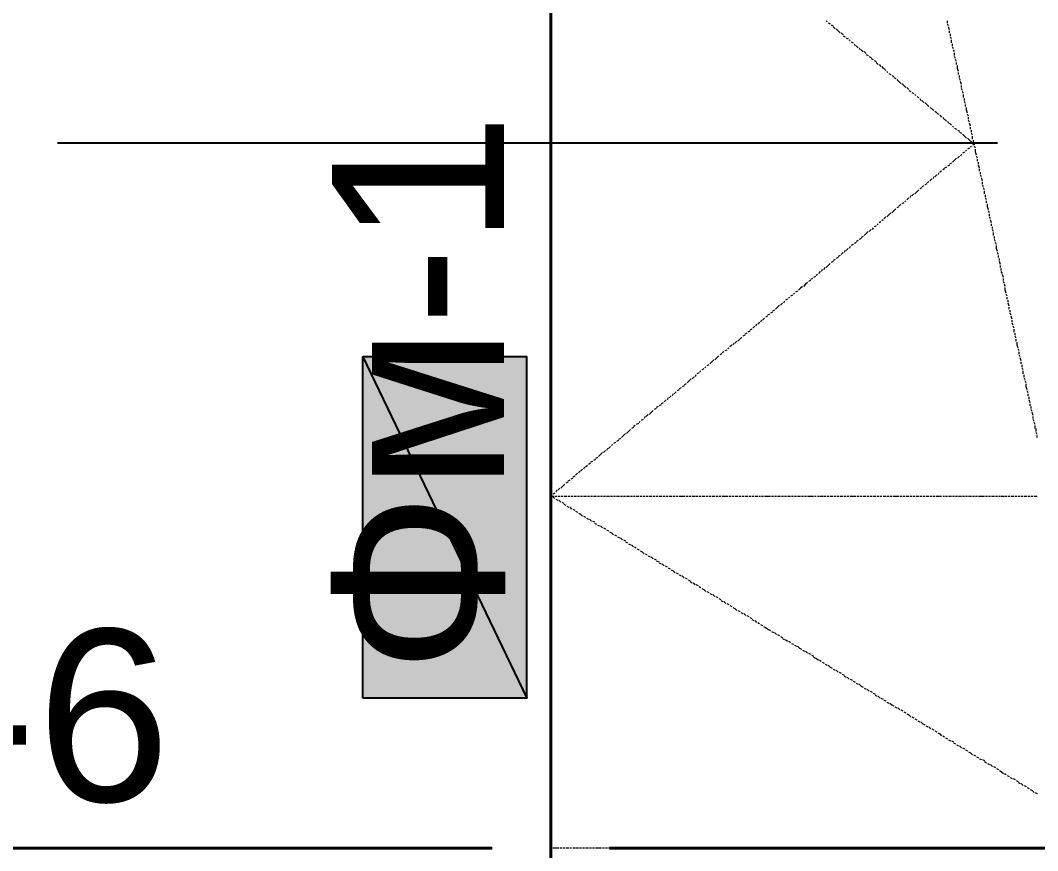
# Model space of a CAD drawing. Extents: x 8 to 21351, y 0 to 420.
# Drawn here: x 15680.71 to 15702.36, y 218.26 to 235.93 of the extents above; entities that cross this region are included whole.
import ezdxf

# ---------------------------------------------------------------- set-up
doc = ezdxf.new("R2010")
doc.units = 0
doc.styles.add('TEYPDFCAD_TEXT', font='arial.ttf')

msp = doc.modelspace()

# ---------------------------------------------------------------- hatches: boundary and pattern name
at = {"true_color": 0xffffff}
h = msp.add_hatch(color=0, dxfattribs=at)
h.paths.add_polyline_path([(15688, 221.509), (15688, 228.769), (15691.493, 221.509)])
h.paths.add_polyline_path([(15688, 228.769), (15691.493, 221.509), (15691.493, 228.769)])

# ---------------------------------------------------------------- linework, layer by layer
at = {"color": 7, "lineweight": 40}
for p, q in [((15692.001, 262.065), (15692.001, 174.561)), ((15690.752, 218.313), (15663.257, 218.313)), ((15720.745, 218.313), (15693.25, 218.313))]:
    msp.add_line(p, q, dxfattribs=at)
at = {"lineweight": 25}
for p, q in [((15692.001, 245.914), (15692.001, 225.912)), ((15701.505, 233.32), (15681.502, 233.32)), ((15692.001, 224.409), (15692.001, 223.414)), ((15692.001, 221.911), (15692.001, 201.909))]:
    msp.add_line(p, q, dxfattribs=at)
at = {"color": 7, "lineweight": 5}
for p, q in [((15692.001, 235.86), (15692.001, 235.924)), ((15692.001, 235.797), (15692.001, 235.839)), ((15692.001, 235.733), (15692.001, 235.775)), ((15697.864, 235.924), (15697.885, 235.902)), ((15697.906, 235.881), (15697.949, 235.86)), ((15697.97, 235.839), (15698.012, 235.818)), ((15698.012, 235.797), (15698.055, 235.754)), ((15700.446, 235.881), (15700.446, 235.924)), ((15700.468, 235.818), (15700.446, 235.86)), ((15700.489, 235.733), (15700.468, 235.797)), ((15692.001, 235.649), (15692.001, 235.712)), ((15692.001, 235.585), (15692.001, 235.627)), ((15692.001, 235.522), (15692.001, 235.564)), ((15698.076, 235.754), (15698.118, 235.712)), ((15698.118, 235.712), (15698.16, 235.67)), ((15698.182, 235.67), (15698.224, 235.627)), ((15698.224, 235.606), (15698.266, 235.585)), ((15698.287, 235.564), (15698.33, 235.543)), ((15700.489, 235.67), (15700.489, 235.712)), ((15700.51, 235.606), (15700.51, 235.649)), ((15700.531, 235.543), (15700.51, 235.585)), ((15692.001, 235.437), (15692.001, 235.5)), ((15692.001, 235.373), (15692.001, 235.437)), ((15692.001, 235.31), (15692.001, 235.352)), ((15698.351, 235.522), (15698.372, 235.5)), ((15698.393, 235.479), (15698.436, 235.458)), ((15698.457, 235.437), (15698.478, 235.394)), ((15698.499, 235.394), (15698.541, 235.352)), ((15698.563, 235.352), (15698.584, 235.31)), ((15700.531, 235.458), (15700.531, 235.522)), ((15700.552, 235.394), (15700.552, 235.437)), ((15700.573, 235.331), (15700.552, 235.373)), ((15692.001, 235.246), (15692.001, 235.289)), ((15692.001, 235.162), (15692.001, 235.225)), ((15692.001, 235.098), (15692.001, 235.141)), ((15698.605, 235.31), (15698.647, 235.268)), ((15698.668, 235.268), (15698.711, 235.225)), ((15698.711, 235.204), (15698.753, 235.183)), ((15698.774, 235.162), (15698.817, 235.141)), ((15698.817, 235.119), (15698.859, 235.098)), ((15700.595, 235.268), (15700.573, 235.31)), ((15700.595, 235.183), (15700.595, 235.246)), ((15700.616, 235.119), (15700.595, 235.162)), ((15692.001, 235.035), (15692.001, 235.077)), ((15692.001, 234.95), (15692.001, 235.013)), ((15692.001, 234.887), (15692.001, 234.929)), ((15698.88, 235.077), (15698.922, 235.056)), ((15698.922, 235.035), (15698.965, 234.992)), ((15698.986, 234.992), (15699.028, 234.95)), ((15699.049, 234.95), (15699.071, 234.908)), ((15699.092, 234.908), (15699.134, 234.865)), ((15700.637, 235.056), (15700.616, 235.098)), ((15700.637, 234.992), (15700.637, 235.035)), ((15700.658, 234.908), (15700.658, 234.971)), ((15700.679, 234.844), (15700.658, 234.908)), ((15692.001, 234.823), (15692.001, 234.865)), ((15692.001, 234.738), (15692.001, 234.802)), ((15692.001, 234.675), (15692.001, 234.717)), ((15699.155, 234.844), (15699.176, 234.823)), ((15699.198, 234.802), (15699.24, 234.781)), ((15699.261, 234.759), (15699.303, 234.738)), ((15699.303, 234.717), (15699.346, 234.696)), ((15700.679, 234.781), (15700.679, 234.823)), ((15700.7, 234.717), (15700.7, 234.759)), ((15700.722, 234.654), (15700.7, 234.696)), ((15692.001, 234.611), (15692.001, 234.654)), ((15692.001, 234.527), (15692.001, 234.59)), ((15692.001, 234.463), (15692.001, 234.527)), ((15699.367, 234.675), (15699.409, 234.632)), ((15699.409, 234.632), (15699.452, 234.59)), ((15699.473, 234.59), (15699.515, 234.548)), ((15699.515, 234.548), (15699.557, 234.506)), ((15699.579, 234.506), (15699.621, 234.463)), ((15700.743, 234.569), (15700.722, 234.632)), ((15700.743, 234.506), (15700.743, 234.548)), ((15700.764, 234.442), (15700.743, 234.484)), ((15692.001, 234.4), (15692.001, 234.442)), ((15692.001, 234.336), (15692.001, 234.379)), ((15692.001, 234.251), (15692.001, 234.315)), ((15699.621, 234.442), (15699.663, 234.421)), ((15699.684, 234.4), (15699.727, 234.379)), ((15699.748, 234.357), (15699.769, 234.336)), ((15699.79, 234.315), (15699.833, 234.294)), ((15699.854, 234.273), (15699.875, 234.23)), ((15700.785, 234.379), (15700.764, 234.421)), ((15700.785, 234.294), (15700.785, 234.357)), ((15700.806, 234.23), (15700.806, 234.273)), ((15692.001, 234.188), (15692.001, 234.23)), ((15692.001, 234.125), (15692.001, 234.167)), ((15692.001, 234.04), (15692.001, 234.103)), ((15699.896, 234.23), (15699.938, 234.188)), ((15699.96, 234.188), (15700.002, 234.146)), ((15700.002, 234.146), (15700.044, 234.103)), ((15700.065, 234.082), (15700.108, 234.061)), ((15700.108, 234.04), (15700.15, 234.019)), ((15700.827, 234.167), (15700.806, 234.209)), ((15700.827, 234.103), (15700.827, 234.146)), ((15700.849, 234.019), (15700.849, 234.082)), ((15692.001, 233.976), (15692.001, 234.019)), ((15692.001, 233.913), (15692.001, 233.955)), ((15692.001, 233.828), (15692.001, 233.892)), ((15700.171, 233.998), (15700.214, 233.976)), ((15700.214, 233.955), (15700.256, 233.934)), ((15700.277, 233.913), (15700.319, 233.87)), ((15700.341, 233.87), (15700.362, 233.828)), ((15700.383, 233.828), (15700.425, 233.786)), ((15700.87, 233.955), (15700.849, 234.019)), ((15700.891, 233.892), (15700.87, 233.934)), ((15700.891, 233.828), (15700.891, 233.87)), ((15692.001, 233.765), (15692.001, 233.807)), ((15692.001, 233.701), (15692.001, 233.744)), ((15692.001, 233.617), (15692.001, 233.68)), ((15692.001, 233.553), (15692.001, 233.617)), ((15700.446, 233.786), (15700.468, 233.744)), ((15700.489, 233.744), (15700.531, 233.701)), ((15700.552, 233.68), (15700.573, 233.659)), ((15700.595, 233.638), (15700.637, 233.617)), ((15700.912, 233.765), (15700.891, 233.807)), ((15700.933, 233.68), (15700.912, 233.744)), ((15700.933, 233.617), (15700.933, 233.659)), ((15692.001, 233.489), (15692.001, 233.532)), ((15692.001, 233.426), (15692.001, 233.468)), ((15692.001, 233.341), (15692.001, 233.405)), ((15700.658, 233.595), (15700.7, 233.574)), ((15700.7, 233.553), (15700.743, 233.532)), ((15700.764, 233.511), (15700.806, 233.468)), ((15700.806, 233.468), (15700.849, 233.426)), ((15700.87, 233.426), (15700.912, 233.384)), ((15700.954, 233.553), (15700.954, 233.595)), ((15700.976, 233.489), (15700.954, 233.532)), ((15700.976, 233.405), (15700.976, 233.468)), ((15692.001, 233.278), (15692.001, 233.32)), ((15692.001, 233.214), (15692.001, 233.257)), ((15692.001, 233.13), (15692.001, 233.193)), ((15700.849, 233.172), (15700.827, 233.151)), ((15700.912, 233.214), (15700.87, 233.193)), ((15700.912, 233.384), (15700.954, 233.341)), ((15700.954, 233.257), (15700.933, 233.236)), ((15700.976, 233.32), (15701.018, 233.299)), ((15701.018, 233.299), (15700.976, 233.278)), ((15700.997, 233.341), (15700.997, 233.384)), ((15701.018, 233.278), (15700.997, 233.32)), ((15701.039, 233.214), (15701.018, 233.257)), ((15701.039, 233.13), (15701.039, 233.193)), ((15692.001, 233.066), (15692.001, 233.108)), ((15692.001, 233.003), (15692.001, 233.045)), ((15692.001, 232.918), (15692.001, 232.982)), ((15700.595, 232.96), (15700.552, 232.918)), ((15700.637, 233.003), (15700.595, 232.96)), ((15700.7, 233.045), (15700.658, 233.003)), ((15700.743, 233.087), (15700.722, 233.045)), ((15700.806, 233.13), (15700.764, 233.108)), ((15701.06, 233.066), (15701.039, 233.13)), ((15701.081, 233.003), (15701.06, 233.045)), ((15701.081, 232.939), (15701.081, 232.982)), ((15692.001, 232.855), (15692.001, 232.897)), ((15692.001, 232.791), (15692.001, 232.833)), ((15692.001, 232.727), (15692.001, 232.77)), ((15700.383, 232.77), (15700.341, 232.749)), ((15700.425, 232.812), (15700.383, 232.791)), ((15700.489, 232.855), (15700.446, 232.833)), ((15700.531, 232.897), (15700.489, 232.876)), ((15701.103, 232.876), (15701.103, 232.918)), ((15701.124, 232.791), (15701.103, 232.855)), ((15701.124, 232.727), (15701.124, 232.77)), ((15692.001, 232.643), (15692.001, 232.706)), ((15692.001, 232.579), (15692.001, 232.622)), ((15692.001, 232.516), (15692.001, 232.558)), ((15700.108, 232.558), (15700.065, 232.516)), ((15700.15, 232.601), (15700.129, 232.558)), ((15700.214, 232.643), (15700.171, 232.601)), ((15700.256, 232.685), (15700.235, 232.643)), ((15700.319, 232.727), (15700.277, 232.706)), ((15701.145, 232.664), (15701.145, 232.706)), ((15701.166, 232.601), (15701.145, 232.643)), ((15701.187, 232.516), (15701.166, 232.579)), ((15692.001, 232.431), (15692.001, 232.495)), ((15692.001, 232.368), (15692.001, 232.41)), ((15692.001, 232.304), (15692.001, 232.346)), ((15699.833, 232.325), (15699.79, 232.283)), ((15699.896, 232.368), (15699.854, 232.346)), ((15699.938, 232.41), (15699.896, 232.389)), ((15700.002, 232.452), (15699.96, 232.431)), ((15700.044, 232.495), (15700.002, 232.474)), ((15701.187, 232.452), (15701.187, 232.495)), ((15701.208, 232.389), (15701.187, 232.431)), ((15701.23, 232.325), (15701.208, 232.368)), ((15692.001, 232.22), (15692.001, 232.283)), ((15692.001, 232.156), (15692.001, 232.198)), ((15692.001, 232.093), (15692.001, 232.135)), ((15699.557, 232.093), (15699.536, 232.071)), ((15699.621, 232.156), (15699.579, 232.114)), ((15699.663, 232.198), (15699.642, 232.156)), ((15699.727, 232.241), (15699.684, 232.198)), ((15699.79, 232.283), (15699.748, 232.241)), ((15701.23, 232.241), (15701.23, 232.304)), ((15701.251, 232.177), (15701.251, 232.22)), ((15701.272, 232.114), (15701.251, 232.156)), ((15701.272, 232.05), (15701.272, 232.093)), ((15692.001, 232.008), (15692.001, 232.071)), ((15692.001, 231.944), (15692.001, 231.987)), ((15692.001, 231.881), (15692.001, 231.923)), ((15699.303, 231.881), (15699.261, 231.839)), ((15699.346, 231.923), (15699.303, 231.881)), ((15699.409, 231.965), (15699.367, 231.944)), ((15699.452, 232.008), (15699.409, 231.987)), ((15699.515, 232.05), (15699.473, 232.029)), ((15701.293, 231.965), (15701.293, 232.029)), ((15701.314, 231.902), (15701.293, 231.965)), ((15701.335, 231.839), (15701.314, 231.881)), ((15692.001, 231.817), (15692.001, 231.86)), ((15692.001, 231.733), (15692.001, 231.796)), ((15692.001, 231.669), (15692.001, 231.711)), ((15699.071, 231.69), (15699.049, 231.669)), ((15699.134, 231.754), (15699.092, 231.711)), ((15699.198, 231.796), (15699.155, 231.754)), ((15699.24, 231.839), (15699.198, 231.796)), ((15701.335, 231.775), (15701.335, 231.817)), ((15701.357, 231.711), (15701.335, 231.754)), ((15701.378, 231.627), (15701.357, 231.69)), ((15692.001, 231.606), (15692.001, 231.648)), ((15692.001, 231.521), (15692.001, 231.584)), ((15692.001, 231.458), (15692.001, 231.5)), ((15698.817, 231.479), (15698.774, 231.436)), ((15698.859, 231.521), (15698.838, 231.479)), ((15698.922, 231.563), (15698.88, 231.542)), ((15698.965, 231.606), (15698.944, 231.584)), ((15699.028, 231.648), (15698.986, 231.627)), ((15701.378, 231.563), (15701.378, 231.606)), ((15701.399, 231.5), (15701.399, 231.542)), ((15701.42, 231.436), (15701.399, 231.479)), ((15692.001, 231.394), (15692.001, 231.436)), ((15692.001, 231.309), (15692.001, 231.373)), ((15692.001, 231.246), (15692.001, 231.288)), ((15692.001, 231.182), (15692.001, 231.225)), ((15698.541, 231.246), (15698.499, 231.225)), ((15698.605, 231.288), (15698.563, 231.267)), ((15698.647, 231.331), (15698.605, 231.309)), ((15698.711, 231.394), (15698.668, 231.352)), ((15698.753, 231.436), (15698.711, 231.394)), ((15701.42, 231.352), (15701.42, 231.415)), ((15701.441, 231.288), (15701.441, 231.331)), ((15701.462, 231.225), (15701.441, 231.267)), ((15692.001, 231.098), (15692.001, 231.161)), ((15692.001, 231.034), (15692.001, 231.077)), ((15692.001, 230.971), (15692.001, 231.013)), ((15698.266, 231.034), (15698.245, 230.992)), ((15698.33, 231.077), (15698.287, 231.034)), ((15698.372, 231.119), (15698.351, 231.077)), ((15698.436, 231.161), (15698.393, 231.14)), ((15698.499, 231.203), (15698.457, 231.182)), ((15701.484, 231.161), (15701.462, 231.203)), ((15701.484, 231.077), (15701.484, 231.14)), ((15701.505, 231.013), (15701.484, 231.077)), ((15692.001, 230.907), (15692.001, 230.95)), ((15692.001, 230.822), (15692.001, 230.886)), ((15692.001, 230.759), (15692.001, 230.801)), ((15698.012, 230.801), (15697.97, 230.78)), ((15698.055, 230.844), (15698.012, 230.822)), ((15698.118, 230.886), (15698.076, 230.865)), ((15698.16, 230.928), (15698.118, 230.907)), ((15698.224, 230.992), (15698.182, 230.95)), ((15701.526, 230.95), (15701.505, 230.992)), ((15701.526, 230.886), (15701.526, 230.928)), ((15701.547, 230.822), (15701.547, 230.865)), ((15701.568, 230.738), (15701.547, 230.801)), ((15692.001, 230.696), (15692.001, 230.738)), ((15692.001, 230.611), (15692.001, 230.674)), ((15692.001, 230.547), (15692.001, 230.59)), ((15697.737, 230.59), (15697.695, 230.547)), ((15697.779, 230.632), (15697.758, 230.59)), ((15697.843, 230.674), (15697.801, 230.632)), ((15697.906, 230.717), (15697.864, 230.674)), ((15697.949, 230.759), (15697.906, 230.717)), ((15701.568, 230.674), (15701.568, 230.717)), ((15701.589, 230.611), (15701.589, 230.653)), ((15701.611, 230.547), (15701.589, 230.59)), ((15692.001, 230.484), (15692.001, 230.526)), ((15692.001, 230.399), (15692.001, 230.463)), ((15692.001, 230.336), (15692.001, 230.378)), ((15697.462, 230.357), (15697.42, 230.315)), ((15697.525, 230.399), (15697.483, 230.378)), ((15697.568, 230.441), (15697.525, 230.42)), ((15697.631, 230.484), (15697.589, 230.463)), ((15697.674, 230.526), (15697.652, 230.505)), ((15701.632, 230.463), (15701.611, 230.526)), ((15701.632, 230.399), (15701.632, 230.441)), ((15701.653, 230.336), (15701.632, 230.378)), ((15692.001, 230.272), (15692.001, 230.315)), ((15692.001, 230.188), (15692.001, 230.251)), ((15692.001, 230.124), (15692.001, 230.166)), ((15697.25, 230.166), (15697.208, 230.145)), ((15697.314, 230.23), (15697.271, 230.188)), ((15697.356, 230.272), (15697.314, 230.23)), ((15697.42, 230.315), (15697.377, 230.272)), ((15701.674, 230.272), (15701.653, 230.315)), ((15701.674, 230.188), (15701.674, 230.251)), ((15701.695, 230.124), (15701.674, 230.188)), ((15692.001, 230.06), (15692.001, 230.103)), ((15692.001, 229.997), (15692.001, 230.039)), ((15692.001, 229.912), (15692.001, 229.976)), ((15696.975, 229.955), (15696.954, 229.912)), ((15697.039, 229.997), (15696.996, 229.976)), ((15697.081, 230.039), (15697.06, 230.018)), ((15697.144, 230.082), (15697.102, 230.06)), ((15697.187, 230.124), (15697.166, 230.103)), ((15701.716, 230.06), (15701.695, 230.103)), ((15701.716, 229.997), (15701.716, 230.039)), ((15701.738, 229.934), (15701.738, 229.976)), ((15692.001, 229.849), (15692.001, 229.891)), ((15692.001, 229.785), (15692.001, 229.828)), ((15692.001, 229.701), (15692.001, 229.764)), ((15696.721, 229.722), (15696.679, 229.701)), ((15696.763, 229.764), (15696.721, 229.743)), ((15696.827, 229.828), (15696.785, 229.785)), ((15696.869, 229.87), (15696.827, 229.828)), ((15696.933, 229.912), (15696.89, 229.87)), ((15701.759, 229.849), (15701.738, 229.912)), ((15701.759, 229.785), (15701.759, 229.828)), ((15701.78, 229.722), (15701.78, 229.764)), ((15692.001, 229.637), (15692.001, 229.679)), ((15692.001, 229.574), (15692.001, 229.616)), ((15692.001, 229.489), (15692.001, 229.553)), ((15696.446, 229.51), (15696.404, 229.468)), ((15696.488, 229.553), (15696.467, 229.51)), ((15696.552, 229.595), (15696.509, 229.553)), ((15696.615, 229.637), (15696.573, 229.616)), ((15696.658, 229.679), (15696.615, 229.658)), ((15701.801, 229.658), (15701.78, 229.701)), ((15701.822, 229.574), (15701.801, 229.637)), ((15701.822, 229.51), (15701.822, 229.553)), ((15692.001, 229.425), (15692.001, 229.468)), ((15692.001, 229.362), (15692.001, 229.404)), ((15692.001, 229.277), (15692.001, 229.341)), ((15696.171, 229.277), (15696.128, 229.256)), ((15696.234, 229.32), (15696.192, 229.298)), ((15696.277, 229.362), (15696.234, 229.341)), ((15696.34, 229.425), (15696.298, 229.383)), ((15696.382, 229.468), (15696.361, 229.425)), ((15701.843, 229.447), (15701.822, 229.489)), ((15701.865, 229.383), (15701.843, 229.425)), ((15701.865, 229.298), (15701.865, 229.362)), ((15701.886, 229.235), (15701.886, 229.277)), ((15692.001, 229.214), (15692.001, 229.256)), ((15692.001, 229.15), (15692.001, 229.193)), ((15692.001, 229.087), (15692.001, 229.129)), ((15692.001, 229.002), (15692.001, 229.066)), ((15695.896, 229.066), (15695.874, 229.023)), ((15695.959, 229.108), (15695.917, 229.066)), ((15696.023, 229.15), (15695.98, 229.108)), ((15696.065, 229.193), (15696.023, 229.15)), ((15696.128, 229.235), (15696.086, 229.214)), ((15701.907, 229.172), (15701.886, 229.214)), ((15701.907, 229.108), (15701.907, 229.15)), ((15701.928, 229.023), (15701.928, 229.087)), ((15692.001, 228.939), (15692.001, 228.981)), ((15692.001, 228.875), (15692.001, 228.917)), ((15692.001, 228.791), (15692.001, 228.854)), ((15695.684, 228.875), (15695.642, 228.854)), ((15695.747, 228.917), (15695.705, 228.896)), ((15695.79, 228.96), (15695.769, 228.939)), ((15695.853, 229.023), (15695.811, 228.981)), ((15701.949, 228.96), (15701.928, 229.023)), ((15701.97, 228.896), (15701.949, 228.939)), ((15701.97, 228.833), (15701.97, 228.875)), ((15692.001, 228.727), (15692.001, 228.769)), ((15692.001, 228.663), (15692.001, 228.706)), ((15692.001, 228.579), (15692.001, 228.642)), ((15695.43, 228.663), (15695.388, 228.621)), ((15695.472, 228.706), (15695.43, 228.663)), ((15695.536, 228.748), (15695.493, 228.706)), ((15695.578, 228.791), (15695.536, 228.748)), ((15695.642, 228.833), (15695.599, 228.812)), ((15701.992, 228.769), (15701.97, 228.812)), ((15702.013, 228.685), (15701.992, 228.748)), ((15702.013, 228.621), (15702.013, 228.663)), ((15692.001, 228.515), (15692.001, 228.558)), ((15692.001, 228.452), (15692.001, 228.494)), ((15692.001, 228.367), (15692.001, 228.431)), ((15695.155, 228.431), (15695.112, 228.41)), ((15695.197, 228.473), (15695.176, 228.452)), ((15695.261, 228.515), (15695.218, 228.494)), ((15695.303, 228.558), (15695.282, 228.536)), ((15695.366, 228.6), (15695.324, 228.579)), ((15702.034, 228.558), (15702.034, 228.6)), ((15702.055, 228.494), (15702.034, 228.536)), ((15702.055, 228.41), (15702.055, 228.473)), ((15692.001, 228.304), (15692.001, 228.346)), ((15692.001, 228.24), (15692.001, 228.282)), ((15692.001, 228.177), (15692.001, 228.219)), ((15694.88, 228.198), (15694.837, 228.177)), ((15694.943, 228.261), (15694.901, 228.219)), ((15694.985, 228.304), (15694.943, 228.261)), ((15695.049, 228.346), (15695.007, 228.304)), ((15695.091, 228.388), (15695.07, 228.346)), ((15702.076, 228.346), (15702.076, 228.388)), ((15702.097, 228.282), (15702.076, 228.325)), ((15702.119, 228.219), (15702.097, 228.261)), ((15702.119, 228.134), (15702.119, 228.198)), ((15692.001, 228.092), (15692.001, 228.155)), ((15692.001, 228.029), (15692.001, 228.071)), ((15692.001, 227.965), (15692.001, 228.007)), ((15694.604, 227.986), (15694.583, 227.944)), ((15694.668, 228.029), (15694.626, 227.986)), ((15694.731, 228.071), (15694.689, 228.05)), ((15694.774, 228.113), (15694.731, 228.092)), ((15694.837, 228.155), (15694.795, 228.134)), ((15702.14, 228.071), (15702.119, 228.134)), ((15702.161, 228.007), (15702.14, 228.05)), ((15702.161, 227.944), (15702.161, 227.986)), ((15692.001, 227.88), (15692.001, 227.944)), ((15692.001, 227.817), (15692.001, 227.859)), ((15692.001, 227.753), (15692.001, 227.796)), ((15694.393, 227.796), (15694.35, 227.774)), ((15694.456, 227.859), (15694.414, 227.817)), ((15694.499, 227.901), (15694.477, 227.859)), ((15694.562, 227.944), (15694.52, 227.901)), ((15702.182, 227.88), (15702.182, 227.923)), ((15702.203, 227.796), (15702.182, 227.859)), ((15702.203, 227.732), (15702.203, 227.774)), ((15692.001, 227.669), (15692.001, 227.732)), ((15692.001, 227.605), (15692.001, 227.648)), ((15692.001, 227.542), (15692.001, 227.584)), ((15694.075, 227.542), (15694.033, 227.499)), ((15694.139, 227.584), (15694.096, 227.542)), ((15694.181, 227.626), (15694.139, 227.584)), ((15694.245, 227.669), (15694.202, 227.648)), ((15694.287, 227.711), (15694.245, 227.69)), ((15694.35, 227.753), (15694.308, 227.732)), ((15702.224, 227.669), (15702.224, 227.711)), ((15702.246, 227.605), (15702.224, 227.648)), ((15702.267, 227.52), (15702.246, 227.584)), ((15692.001, 227.457), (15692.001, 227.52)), ((15692.001, 227.393), (15692.001, 227.436)), ((15692.001, 227.33), (15692.001, 227.372)), ((15693.864, 227.351), (15693.821, 227.33)), ((15693.906, 227.393), (15693.885, 227.372)), ((15693.969, 227.436), (15693.927, 227.415)), ((15694.012, 227.499), (15693.991, 227.457)), ((15702.267, 227.457), (15702.267, 227.499)), ((15702.288, 227.393), (15702.267, 227.436)), ((15702.309, 227.33), (15702.288, 227.372)), ((15692.001, 227.267), (15692.001, 227.309)), ((15692.001, 227.182), (15692.001, 227.245)), ((15692.001, 227.118), (15692.001, 227.161)), ((15693.588, 227.139), (15693.546, 227.097)), ((15693.652, 227.182), (15693.61, 227.139)), ((15693.694, 227.224), (15693.652, 227.182)), ((15693.758, 227.267), (15693.715, 227.245)), ((15693.8, 227.309), (15693.758, 227.288)), ((15702.309, 227.245), (15702.309, 227.309)), ((15702.33, 227.182), (15702.33, 227.245)), ((15702.351, 227.118), (15702.33, 227.161)), ((15692.001, 227.055), (15692.001, 227.097)), ((15692.001, 226.97), (15692.001, 227.034)), ((15692.001, 226.907), (15692.001, 226.949)), ((15693.313, 226.907), (15693.292, 226.886)), ((15693.377, 226.949), (15693.334, 226.928)), ((15693.44, 226.991), (15693.398, 226.97)), ((15693.483, 227.034), (15693.44, 227.012)), ((15693.546, 227.097), (15693.504, 227.055)), ((15702.351, 227.055), (15702.351, 227.097)), ((15692.001, 226.843), (15692.001, 226.886)), ((15692.001, 226.758), (15692.001, 226.822)), ((15692.001, 226.695), (15692.001, 226.737)), ((15693.059, 226.695), (15693.017, 226.653)), ((15693.102, 226.737), (15693.059, 226.695)), ((15693.165, 226.78), (15693.123, 226.737)), ((15693.207, 226.822), (15693.186, 226.78)), ((15693.271, 226.864), (15693.229, 226.822)), ((15692.001, 226.631), (15692.001, 226.674)), ((15692.001, 226.547), (15692.001, 226.61)), ((15692.001, 226.483), (15692.001, 226.547)), ((15692.001, 226.42), (15692.001, 226.462)), ((15692.784, 226.462), (15692.742, 226.42)), ((15692.848, 226.505), (15692.805, 226.483)), ((15692.89, 226.547), (15692.848, 226.526)), ((15692.953, 226.589), (15692.911, 226.568)), ((15692.996, 226.631), (15692.953, 226.61)), ((15692.001, 226.356), (15692.001, 226.399)), ((15692.001, 226.272), (15692.001, 226.335)), ((15692.001, 226.208), (15692.001, 226.25)), ((15692.572, 226.293), (15692.53, 226.25)), ((15692.615, 226.335), (15692.594, 226.293)), ((15692.678, 226.377), (15692.636, 226.335)), ((15692.721, 226.42), (15692.699, 226.377)), ((15692.001, 226.145), (15692.001, 226.187)), ((15692.001, 226.06), (15692.001, 226.124)), ((15692.001, 225.996), (15692.001, 226.039)), ((15692.297, 226.06), (15692.255, 226.018)), ((15692.361, 226.102), (15692.318, 226.081)), ((15692.403, 226.145), (15692.361, 226.124)), ((15692.467, 226.187), (15692.424, 226.166)), ((15692.509, 226.229), (15692.467, 226.208)), ((15692.001, 225.933), (15692.001, 225.975)), ((15692.001, 225.848), (15692.001, 225.912)), ((15692.022, 225.827), (15692.001, 225.806)), ((15692.001, 225.785), (15692.001, 225.827)), ((15692.086, 225.869), (15692.043, 225.848)), ((15692.128, 225.933), (15692.107, 225.891)), ((15692.191, 225.975), (15692.149, 225.933)), ((15692.255, 226.018), (15692.213, 225.975)), ((15692.001, 225.806), (15692.064, 225.806)), ((15692.001, 225.806), (15692.022, 225.785)), ((15692.001, 225.721), (15692.001, 225.764)), ((15692.001, 225.637), (15692.001, 225.7)), ((15692.001, 225.573), (15692.001, 225.637)), ((15692.043, 225.785), (15692.086, 225.764)), ((15692.086, 225.806), (15692.128, 225.806)), ((15692.107, 225.743), (15692.149, 225.721)), ((15692.149, 225.806), (15692.191, 225.806)), ((15692.17, 225.721), (15692.213, 225.679)), ((15692.213, 225.806), (15692.255, 225.806)), ((15692.234, 225.679), (15692.276, 225.658)), ((15692.276, 225.806), (15692.34, 225.806)), ((15692.276, 225.637), (15692.318, 225.615)), ((15692.34, 225.594), (15692.382, 225.573)), ((15692.361, 225.806), (15692.403, 225.806)), ((15692.424, 225.806), (15692.467, 225.806)), ((15692.488, 225.806), (15692.551, 225.806)), ((15692.572, 225.806), (15692.615, 225.806)), ((15692.636, 225.806), (15692.678, 225.806)), ((15692.699, 225.806), (15692.763, 225.806)), ((15692.784, 225.806), (15692.826, 225.806)), ((15692.848, 225.806), (15692.89, 225.806)), ((15692.911, 225.806), (15692.975, 225.806)), ((15692.996, 225.806), (15693.038, 225.806)), ((15693.059, 225.806), (15693.102, 225.806)), ((15693.123, 225.806), (15693.165, 225.806)), ((15693.186, 225.806), (15693.25, 225.806)), ((15693.271, 225.806), (15693.313, 225.806)), ((15693.334, 225.806), (15693.377, 225.806)), ((15693.398, 225.806), (15693.461, 225.806)), ((15693.483, 225.806), (15693.525, 225.806)), ((15693.546, 225.806), (15693.588, 225.806)), ((15693.61, 225.806), (15693.673, 225.806)), ((15693.694, 225.806), (15693.737, 225.806)), ((15693.758, 225.806), (15693.8, 225.806)), ((15693.821, 225.806), (15693.885, 225.806)), ((15693.906, 225.806), (15693.948, 225.806)), ((15693.969, 225.806), (15694.012, 225.806)), ((15694.033, 225.806), (15694.075, 225.806)), ((15694.096, 225.806), (15694.16, 225.806)), ((15694.181, 225.806), (15694.223, 225.806)), ((15694.245, 225.806), (15694.287, 225.806)), ((15694.308, 225.806), (15694.372, 225.806)), ((15694.393, 225.806), (15694.435, 225.806)), ((15694.456, 225.806), (15694.499, 225.806)), ((15694.52, 225.806), (15694.583, 225.806)), ((15694.604, 225.806), (15694.647, 225.806)), ((15694.668, 225.806), (15694.71, 225.806)), ((15694.731, 225.806), (15694.795, 225.806)), ((15694.795, 225.806), (15694.858, 225.806)), ((15694.88, 225.806), (15694.922, 225.806)), ((15694.943, 225.806), (15694.985, 225.806)), ((15695.007, 225.806), (15695.07, 225.806)), ((15695.091, 225.806), (15695.134, 225.806)), ((15695.155, 225.806), (15695.197, 225.806)), ((15695.218, 225.806), (15695.282, 225.806)), ((15695.303, 225.806), (15695.345, 225.806)), ((15695.366, 225.806), (15695.409, 225.806)), ((15695.43, 225.806), (15695.493, 225.806)), ((15695.515, 225.806), (15695.557, 225.806)), ((15695.578, 225.806), (15695.62, 225.806)), ((15695.642, 225.806), (15695.705, 225.806)), ((15695.705, 225.806), (15695.769, 225.806)), ((15695.79, 225.806), (15695.832, 225.806)), ((15695.853, 225.806), (15695.896, 225.806)), ((15695.917, 225.806), (15695.98, 225.806)), ((15696.001, 225.806), (15696.044, 225.806)), ((15696.065, 225.806), (15696.107, 225.806)), ((15696.128, 225.806), (15696.192, 225.806)), ((15696.213, 225.806), (15696.255, 225.806)), ((15696.277, 225.806), (15696.319, 225.806)), ((15696.34, 225.806), (15696.404, 225.806)), ((15696.425, 225.806), (15696.467, 225.806)), ((15696.488, 225.806), (15696.531, 225.806)), ((15696.552, 225.806), (15696.615, 225.806)), ((15696.615, 225.806), (15696.679, 225.806)), ((15696.7, 225.806), (15696.742, 225.806)), ((15696.763, 225.806), (15696.806, 225.806)), ((15696.827, 225.806), (15696.89, 225.806)), ((15696.912, 225.806), (15696.954, 225.806)), ((15696.975, 225.806), (15697.017, 225.806)), ((15697.039, 225.806), (15697.102, 225.806)), ((15697.123, 225.806), (15697.166, 225.806)), ((15697.187, 225.806), (15697.229, 225.806)), ((15697.25, 225.806), (15697.314, 225.806)), ((15697.335, 225.806), (15697.377, 225.806)), ((15697.398, 225.806), (15697.441, 225.806)), ((15697.462, 225.806), (15697.525, 225.806)), ((15697.525, 225.806), (15697.589, 225.806)), ((15697.61, 225.806), (15697.652, 225.806)), ((15697.674, 225.806), (15697.716, 225.806)), ((15697.737, 225.806), (15697.801, 225.806)), ((15697.822, 225.806), (15697.864, 225.806)), ((15697.885, 225.806), (15697.928, 225.806)), ((15697.949, 225.806), (15698.012, 225.806)), ((15698.033, 225.806), (15698.076, 225.806)), ((15698.097, 225.806), (15698.139, 225.806)), ((15698.16, 225.806), (15698.224, 225.806)), ((15698.245, 225.806), (15698.287, 225.806)), ((15698.309, 225.806), (15698.351, 225.806)), ((15698.372, 225.806), (15698.436, 225.806)), ((15698.436, 225.806), (15698.499, 225.806)), ((15698.52, 225.806), (15698.563, 225.806)), ((15698.584, 225.806), (15698.626, 225.806)), ((15698.647, 225.806), (15698.711, 225.806)), ((15698.732, 225.806), (15698.774, 225.806)), ((15698.795, 225.806), (15698.838, 225.806)), ((15698.859, 225.806), (15698.922, 225.806)), ((15698.944, 225.806), (15698.986, 225.806)), ((15699.007, 225.806), (15699.049, 225.806)), ((15699.071, 225.806), (15699.134, 225.806)), ((15699.155, 225.806), (15699.198, 225.806)), ((15699.219, 225.806), (15699.261, 225.806)), ((15699.282, 225.806), (15699.346, 225.806)), ((15699.346, 225.806), (15699.409, 225.806)), ((15699.43, 225.806), (15699.473, 225.806)), ((15699.494, 225.806), (15699.536, 225.806)), ((15699.557, 225.806), (15699.621, 225.806)), ((15699.642, 225.806), (15699.684, 225.806)), ((15699.706, 225.806), (15699.748, 225.806)), ((15699.769, 225.806), (15699.833, 225.806)), ((15699.854, 225.806), (15699.896, 225.806)), ((15699.917, 225.806), (15699.96, 225.806)), ((15699.981, 225.806), (15700.044, 225.806)), ((15700.065, 225.806), (15700.108, 225.806)), ((15700.129, 225.806), (15700.171, 225.806)), ((15700.192, 225.806), (15700.256, 225.806)), ((15700.256, 225.806), (15700.319, 225.806)), ((15700.341, 225.806), (15700.383, 225.806)), ((15700.404, 225.806), (15700.446, 225.806)), ((15700.468, 225.806), (15700.531, 225.806)), ((15700.552, 225.806), (15700.595, 225.806)), ((15700.616, 225.806), (15700.658, 225.806)), ((15700.679, 225.806), (15700.743, 225.806)), ((15700.764, 225.806), (15700.806, 225.806)), ((15700.827, 225.806), (15700.87, 225.806)), ((15700.891, 225.806), (15700.954, 225.806)), ((15700.976, 225.806), (15701.018, 225.806)), ((15701.039, 225.806), (15701.081, 225.806)), ((15701.103, 225.806), (15701.166, 225.806)), ((15701.166, 225.806), (15701.23, 225.806)), ((15701.251, 225.806), (15701.293, 225.806)), ((15701.314, 225.806), (15701.357, 225.806)), ((15701.378, 225.806), (15701.441, 225.806)), ((15701.462, 225.806), (15701.505, 225.806)), ((15701.526, 225.806), (15701.568, 225.806)), ((15701.589, 225.806), (15701.653, 225.806)), ((15701.674, 225.806), (15701.716, 225.806)), ((15701.738, 225.806), (15701.78, 225.806)), ((15701.801, 225.806), (15701.865, 225.806)), ((15701.886, 225.806), (15701.928, 225.806)), ((15701.949, 225.806), (15701.992, 225.806)), ((15702.013, 225.806), (15702.055, 225.806)), ((15702.076, 225.806), (15702.14, 225.806)), ((15702.161, 225.806), (15702.203, 225.806)), ((15702.224, 225.806), (15702.267, 225.806)), ((15702.288, 225.806), (15702.351, 225.806)), ((15692.001, 225.51), (15692.001, 225.552)), ((15692.001, 225.446), (15692.001, 225.488)), ((15692.001, 225.361), (15692.001, 225.425)), ((15692.403, 225.573), (15692.445, 225.531)), ((15692.467, 225.531), (15692.509, 225.51)), ((15692.53, 225.488), (15692.572, 225.467)), ((15692.594, 225.446), (15692.636, 225.425)), ((15692.636, 225.425), (15692.678, 225.383)), ((15692.699, 225.383), (15692.742, 225.361)), ((15692.001, 225.298), (15692.001, 225.34)), ((15692.001, 225.234), (15692.001, 225.277)), ((15692.001, 225.15), (15692.001, 225.213)), ((15692.763, 225.34), (15692.805, 225.319)), ((15692.826, 225.319), (15692.869, 225.277)), ((15692.89, 225.277), (15692.932, 225.256)), ((15692.932, 225.234), (15692.975, 225.213)), ((15692.996, 225.192), (15693.038, 225.171)), ((15693.059, 225.171), (15693.102, 225.129)), ((15692.001, 225.086), (15692.001, 225.129)), ((15692.001, 225.023), (15692.001, 225.065)), ((15692.001, 224.938), (15692.001, 225.002)), ((15693.123, 225.129), (15693.165, 225.107)), ((15693.186, 225.086), (15693.229, 225.065)), ((15693.25, 225.044), (15693.292, 225.023)), ((15693.292, 225.023), (15693.334, 224.981)), ((15693.356, 224.981), (15693.398, 224.959)), ((15692.001, 224.875), (15692.001, 224.917)), ((15692.001, 224.811), (15692.001, 224.853)), ((15692.001, 224.726), (15692.001, 224.79)), ((15693.419, 224.938), (15693.461, 224.917)), ((15693.483, 224.917), (15693.525, 224.875)), ((15693.546, 224.875), (15693.588, 224.853)), ((15693.588, 224.832), (15693.631, 224.811)), ((15693.652, 224.79), (15693.694, 224.769)), ((15693.715, 224.769), (15693.758, 224.726)), ((15692.001, 224.663), (15692.001, 224.726)), ((15692.001, 224.6), (15692.001, 224.642)), ((15692.001, 224.536), (15692.001, 224.578)), ((15692.001, 224.451), (15692.001, 224.515)), ((15693.779, 224.726), (15693.821, 224.705)), ((15693.842, 224.684), (15693.885, 224.663)), ((15693.906, 224.642), (15693.948, 224.621)), ((15693.948, 224.621), (15693.991, 224.578)), ((15694.012, 224.578), (15694.054, 224.557)), ((15694.075, 224.536), (15694.118, 224.515)), ((15694.139, 224.515), (15694.181, 224.472)), ((15692.001, 224.388), (15692.001, 224.43)), ((15692.001, 224.324), (15692.001, 224.367)), ((15692.001, 224.24), (15692.001, 224.303)), ((15694.202, 224.472), (15694.245, 224.451)), ((15694.245, 224.43), (15694.308, 224.409)), ((15694.308, 224.388), (15694.35, 224.367)), ((15694.372, 224.367), (15694.414, 224.324)), ((15694.435, 224.324), (15694.477, 224.303)), ((15692.001, 224.176), (15692.001, 224.218)), ((15692.001, 224.113), (15692.001, 224.155)), ((15692.001, 224.028), (15692.001, 224.091)), ((15694.499, 224.282), (15694.541, 224.261)), ((15694.562, 224.24), (15694.604, 224.218)), ((15694.604, 224.218), (15694.647, 224.176)), ((15694.668, 224.176), (15694.71, 224.155)), ((15694.731, 224.134), (15694.774, 224.113)), ((15694.795, 224.113), (15694.837, 224.07)), ((15692.001, 223.964), (15692.001, 224.007)), ((15692.001, 223.901), (15692.001, 223.943)), ((15692.001, 223.816), (15692.001, 223.88)), ((15694.858, 224.07), (15694.901, 224.049)), ((15694.922, 224.028), (15694.964, 224.007)), ((15694.964, 223.986), (15695.007, 223.964)), ((15695.028, 223.964), (15695.07, 223.922)), ((15695.091, 223.922), (15695.134, 223.901)), ((15695.155, 223.88), (15695.197, 223.859)), ((15692.001, 223.753), (15692.001, 223.816)), ((15692.001, 223.689), (15692.001, 223.732)), ((15692.001, 223.626), (15692.001, 223.668)), ((15695.218, 223.838), (15695.261, 223.816)), ((15695.261, 223.816), (15695.303, 223.774)), ((15695.324, 223.774), (15695.366, 223.753)), ((15695.388, 223.732), (15695.43, 223.71)), ((15695.451, 223.71), (15695.493, 223.668)), ((15695.515, 223.668), (15695.557, 223.647)), ((15692.001, 223.541), (15692.001, 223.605)), ((15692.001, 223.478), (15692.001, 223.52)), ((15692.001, 223.414), (15692.001, 223.457)), ((15695.578, 223.626), (15695.62, 223.605)), ((15695.62, 223.583), (15695.663, 223.562)), ((15695.684, 223.562), (15695.726, 223.52)), ((15695.747, 223.52), (15695.79, 223.499)), ((15695.811, 223.478), (15695.853, 223.457)), ((15695.874, 223.435), (15695.917, 223.414)), ((15692.001, 223.329), (15692.001, 223.393)), ((15692.001, 223.266), (15692.001, 223.308)), ((15692.001, 223.202), (15692.001, 223.245)), ((15695.917, 223.414), (15695.959, 223.372)), ((15695.98, 223.372), (15696.023, 223.351)), ((15696.044, 223.329), (15696.086, 223.308)), ((15696.107, 223.308), (15696.15, 223.266)), ((15696.171, 223.266), (15696.213, 223.245)), ((15696.234, 223.224), (15696.277, 223.202)), ((15692.001, 223.118), (15692.001, 223.181)), ((15692.001, 223.054), (15692.001, 223.097)), ((15692.001, 222.991), (15692.001, 223.033)), ((15696.277, 223.181), (15696.319, 223.16)), ((15696.34, 223.16), (15696.382, 223.118)), ((15696.404, 223.118), (15696.446, 223.097)), ((15696.467, 223.076), (15696.509, 223.054)), ((15696.531, 223.033), (15696.573, 223.012)), ((15696.573, 223.012), (15696.636, 222.97)), ((15692.001, 222.906), (15692.001, 222.97)), ((15692.001, 222.843), (15692.001, 222.906)), ((15692.001, 222.779), (15692.001, 222.821)), ((15696.636, 222.97), (15696.679, 222.948)), ((15696.7, 222.927), (15696.742, 222.906)), ((15696.763, 222.906), (15696.806, 222.864)), ((15696.827, 222.864), (15696.869, 222.843)), ((15696.89, 222.821), (15696.933, 222.8)), ((15696.933, 222.779), (15696.975, 222.758)), ((15692.001, 222.716), (15692.001, 222.758)), ((15692.001, 222.631), (15692.001, 222.695)), ((15692.001, 222.567), (15692.001, 222.61)), ((15696.996, 222.758), (15697.039, 222.716)), ((15697.06, 222.716), (15697.102, 222.695)), ((15697.123, 222.673), (15697.166, 222.652)), ((15697.187, 222.631), (15697.229, 222.61)), ((15697.25, 222.61), (15697.293, 222.567)), ((15697.293, 222.567), (15697.335, 222.546)), ((15692.001, 222.504), (15692.001, 222.546)), ((15692.001, 222.419), (15692.001, 222.483)), ((15692.001, 222.356), (15692.001, 222.398)), ((15697.356, 222.525), (15697.398, 222.504)), ((15697.42, 222.504), (15697.462, 222.462)), ((15697.483, 222.462), (15697.525, 222.44)), ((15697.547, 222.419), (15697.589, 222.398)), ((15697.589, 222.377), (15697.631, 222.356)), ((15697.652, 222.356), (15697.695, 222.313)), ((15692.001, 222.292), (15692.001, 222.335)), ((15692.001, 222.208), (15692.001, 222.271)), ((15692.001, 222.144), (15692.001, 222.186)), ((15697.716, 222.313), (15697.758, 222.292)), ((15697.779, 222.271), (15697.822, 222.25)), ((15697.843, 222.229), (15697.885, 222.208)), ((15697.906, 222.208), (15697.949, 222.165)), ((15697.949, 222.165), (15697.991, 222.144)), ((15692.001, 222.081), (15692.001, 222.123)), ((15692.001, 221.996), (15692.001, 222.06)), ((15692.001, 221.933), (15692.001, 221.996)), ((15698.012, 222.123), (15698.055, 222.102)), ((15698.076, 222.102), (15698.118, 222.06)), ((15698.139, 222.06), (15698.182, 222.038)), ((15698.203, 222.017), (15698.245, 221.996)), ((15698.245, 221.975), (15698.287, 221.954)), ((15698.309, 221.954), (15698.351, 221.911)), ((15692.001, 221.869), (15692.001, 221.911)), ((15692.001, 221.805), (15692.001, 221.848)), ((15692.001, 221.721), (15692.001, 221.784)), ((15692.001, 221.657), (15692.001, 221.7)), ((15698.372, 221.911), (15698.414, 221.89)), ((15698.436, 221.869), (15698.478, 221.848)), ((15698.499, 221.827), (15698.541, 221.805)), ((15698.563, 221.805), (15698.605, 221.763)), ((15698.605, 221.763), (15698.647, 221.742)), ((15698.668, 221.721), (15698.711, 221.7)), ((15698.732, 221.7), (15698.774, 221.657)), ((15692.001, 221.594), (15692.001, 221.636)), ((15692.001, 221.509), (15692.001, 221.573)), ((15692.001, 221.446), (15692.001, 221.488)), ((15698.795, 221.657), (15698.838, 221.636)), ((15698.859, 221.615), (15698.901, 221.594)), ((15698.901, 221.573), (15698.944, 221.552)), ((15698.965, 221.552), (15699.007, 221.509)), ((15699.028, 221.509), (15699.071, 221.488)), ((15692.001, 221.382), (15692.001, 221.424)), ((15692.001, 221.298), (15692.001, 221.361)), ((15692.001, 221.234), (15692.001, 221.276)), ((15699.092, 221.467), (15699.134, 221.446)), ((15699.155, 221.424), (15699.198, 221.403)), ((15699.219, 221.403), (15699.261, 221.361)), ((15699.261, 221.361), (15699.303, 221.34)), ((15699.325, 221.319), (15699.367, 221.298)), ((15699.388, 221.298), (15699.43, 221.255)), ((15692.001, 221.17), (15692.001, 221.213)), ((15692.001, 221.086), (15692.001, 221.149)), ((15692.001, 221.022), (15692.001, 221.086)), ((15699.452, 221.255), (15699.494, 221.234)), ((15699.515, 221.213), (15699.557, 221.192)), ((15699.579, 221.17), (15699.621, 221.149)), ((15699.621, 221.149), (15699.663, 221.107)), ((15699.684, 221.107), (15699.727, 221.086)), ((15699.748, 221.065), (15699.79, 221.043)), ((15692.001, 220.959), (15692.001, 221.001)), ((15692.001, 220.895), (15692.001, 220.938)), ((15692.001, 220.811), (15692.001, 220.874)), ((15699.811, 221.022), (15699.854, 221.001)), ((15699.875, 221.001), (15699.917, 220.959)), ((15699.917, 220.959), (15699.96, 220.938)), ((15699.981, 220.917), (15700.023, 220.895)), ((15700.044, 220.895), (15700.087, 220.853)), ((15700.108, 220.853), (15700.15, 220.832)), ((15692.001, 220.747), (15692.001, 220.79)), ((15692.001, 220.684), (15692.001, 220.726)), ((15692.001, 220.599), (15692.001, 220.662)), ((15700.171, 220.811), (15700.214, 220.79)), ((15700.235, 220.768), (15700.277, 220.747)), ((15700.277, 220.747), (15700.319, 220.705)), ((15700.341, 220.705), (15700.383, 220.684)), ((15700.404, 220.662), (15700.446, 220.641)), ((15700.468, 220.62), (15700.51, 220.599)), ((15692.001, 220.536), (15692.001, 220.578)), ((15692.001, 220.472), (15692.001, 220.514)), ((15692.001, 220.387), (15692.001, 220.451)), ((15700.531, 220.599), (15700.573, 220.578)), ((15700.573, 220.557), (15700.616, 220.536)), ((15700.637, 220.514), (15700.679, 220.493)), ((15700.7, 220.493), (15700.743, 220.451)), ((15700.764, 220.451), (15700.806, 220.43)), ((15700.827, 220.409), (15700.87, 220.387)), ((15692.001, 220.324), (15692.001, 220.366)), ((15692.001, 220.26), (15692.001, 220.303)), ((15692.001, 220.176), (15692.001, 220.239)), ((15700.891, 220.366), (15700.933, 220.345)), ((15700.933, 220.345), (15700.976, 220.303)), ((15700.997, 220.303), (15701.039, 220.281)), ((15701.06, 220.26), (15701.103, 220.239)), ((15701.124, 220.218), (15701.166, 220.197)), ((15701.187, 220.197), (15701.23, 220.176)), ((15692.001, 220.112), (15692.001, 220.176)), ((15692.001, 220.049), (15692.001, 220.091)), ((15692.001, 219.985), (15692.001, 220.027)), ((15701.23, 220.155), (15701.272, 220.133)), ((15701.293, 220.112), (15701.335, 220.091)), ((15701.357, 220.091), (15701.399, 220.049)), ((15701.42, 220.049), (15701.462, 220.027)), ((15701.484, 220.006), (15701.526, 219.985)), ((15692.001, 219.9), (15692.001, 219.964)), ((15692.001, 219.837), (15692.001, 219.879)), ((15692.001, 219.774), (15692.001, 219.816)), ((15692.001, 219.689), (15692.001, 219.752)), ((15701.547, 219.964), (15701.589, 219.943)), ((15701.589, 219.943), (15701.632, 219.9)), ((15701.653, 219.9), (15701.695, 219.879)), ((15701.716, 219.858), (15701.759, 219.837)), ((15701.78, 219.816), (15701.822, 219.795)), ((15701.843, 219.795), (15701.886, 219.774)), ((15701.907, 219.752), (15701.949, 219.731)), ((15692.001, 219.625), (15692.001, 219.668)), ((15692.001, 219.562), (15692.001, 219.604)), ((15692.001, 219.477), (15692.001, 219.541)), ((15701.949, 219.71), (15701.992, 219.689)), ((15702.013, 219.689), (15702.055, 219.647)), ((15702.076, 219.647), (15702.119, 219.625)), ((15702.14, 219.604), (15702.182, 219.583)), ((15702.203, 219.562), (15702.246, 219.541)), ((15702.246, 219.541), (15702.288, 219.498)), ((15692.001, 219.414), (15692.001, 219.456)), ((15692.001, 219.35), (15692.001, 219.393)), ((15692.001, 219.266), (15692.001, 219.329)), ((15702.309, 219.498), (15702.351, 219.477)), ((15692.001, 219.202), (15692.001, 219.266)), ((15692.001, 219.138), (15692.001, 219.181)), ((15692.001, 219.075), (15692.001, 219.117)), ((15692.001, 218.99), (15692.001, 219.054)), ((15692.001, 218.927), (15692.001, 218.969)), ((15692.001, 218.863), (15692.001, 218.906)), ((15692.001, 218.779), (15692.001, 218.842)), ((15692.001, 218.715), (15692.001, 218.757)), ((15692.001, 218.652), (15692.001, 218.694)), ((15692.001, 218.567), (15692.001, 218.631)), ((15692.001, 218.504), (15692.001, 218.546)), ((15692.001, 218.44), (15692.001, 218.482)), ((15692.001, 218.355), (15692.001, 218.419)), ((15692.001, 218.313), (15692.001, 218.355)), ((15692.022, 218.313), (15692.001, 218.313)), ((15692.001, 218.313), (15692.001, 218.271)), ((15692.107, 218.313), (15692.043, 218.313)), ((15692.17, 218.313), (15692.107, 218.313)), ((15692.234, 218.313), (15692.191, 218.313)), ((15692.297, 218.313), (15692.255, 218.313)), ((15692.382, 218.313), (15692.318, 218.313)), ((15692.445, 218.313), (15692.403, 218.313)), ((15692.509, 218.313), (15692.467, 218.313)), ((15692.594, 218.313), (15692.53, 218.313)), ((15692.657, 218.313), (15692.615, 218.313)), ((15692.721, 218.313), (15692.678, 218.313)), ((15692.805, 218.313), (15692.742, 218.313)), ((15692.869, 218.313), (15692.826, 218.313)), ((15692.932, 218.313), (15692.89, 218.313)), ((15693.017, 218.313), (15692.953, 218.313)), ((15693.08, 218.313), (15693.017, 218.313)), ((15693.144, 218.313), (15693.102, 218.313)), ((15693.207, 218.313), (15693.165, 218.313)), ((15693.292, 218.313), (15693.229, 218.313)), ((15693.356, 218.313), (15693.313, 218.313)), ((15693.419, 218.313), (15693.377, 218.313)), ((15693.504, 218.313), (15693.44, 218.313)), ((15693.567, 218.313), (15693.525, 218.313)), ((15693.631, 218.313), (15693.588, 218.313)), ((15693.715, 218.313), (15693.652, 218.313)), ((15693.779, 218.313), (15693.737, 218.313)), ((15693.842, 218.313), (15693.8, 218.313)), ((15693.927, 218.313), (15693.864, 218.313)), ((15693.991, 218.313), (15693.927, 218.313)), ((15694.054, 218.313), (15694.012, 218.313)), ((15694.118, 218.313), (15694.075, 218.313)), ((15694.202, 218.313), (15694.139, 218.313)), ((15694.266, 218.313), (15694.223, 218.313)), ((15694.329, 218.313), (15694.287, 218.313)), ((15694.414, 218.313), (15694.35, 218.313)), ((15694.477, 218.313), (15694.435, 218.313)), ((15694.541, 218.313), (15694.499, 218.313)), ((15694.626, 218.313), (15694.562, 218.313)), ((15694.689, 218.313), (15694.647, 218.313)), ((15694.753, 218.313), (15694.71, 218.313)), ((15694.837, 218.313), (15694.774, 218.313)), ((15694.901, 218.313), (15694.837, 218.313)), ((15694.964, 218.313), (15694.922, 218.313)), ((15695.028, 218.313), (15694.985, 218.313)), ((15695.112, 218.313), (15695.049, 218.313)), ((15695.176, 218.313), (15695.134, 218.313)), ((15695.239, 218.313), (15695.197, 218.313)), ((15695.324, 218.313), (15695.261, 218.313)), ((15695.388, 218.313), (15695.345, 218.313)), ((15695.451, 218.313), (15695.409, 218.313)), ((15695.536, 218.313), (15695.472, 218.313)), ((15695.599, 218.313), (15695.557, 218.313)), ((15695.663, 218.313), (15695.62, 218.313)), ((15695.747, 218.313), (15695.684, 218.313)), ((15695.811, 218.313), (15695.747, 218.313)), ((15695.874, 218.313), (15695.832, 218.313)), ((15695.938, 218.313), (15695.896, 218.313)), ((15696.023, 218.313), (15695.959, 218.313)), ((15696.086, 218.313), (15696.044, 218.313)), ((15696.15, 218.313), (15696.107, 218.313)), ((15696.234, 218.313), (15696.171, 218.313)), ((15696.298, 218.313), (15696.255, 218.313)), ((15696.361, 218.313), (15696.319, 218.313)), ((15696.446, 218.313), (15696.382, 218.313)), ((15696.509, 218.313), (15696.467, 218.313)), ((15696.573, 218.313), (15696.531, 218.313)), ((15696.636, 218.313), (15696.594, 218.313)), ((15696.721, 218.313), (15696.658, 218.313)), ((15696.785, 218.313), (15696.742, 218.313)), ((15696.848, 218.313), (15696.806, 218.313)), ((15696.933, 218.313), (15696.869, 218.313)), ((15696.996, 218.313), (15696.954, 218.313)), ((15697.06, 218.313), (15697.017, 218.313)), ((15697.144, 218.313), (15697.081, 218.313)), ((15697.208, 218.313), (15697.166, 218.313)), ((15697.271, 218.313), (15697.229, 218.313)), ((15697.356, 218.313), (15697.293, 218.313)), ((15697.42, 218.313), (15697.377, 218.313)), ((15697.483, 218.313), (15697.441, 218.313)), ((15697.547, 218.313), (15697.504, 218.313)), ((15697.631, 218.313), (15697.568, 218.313)), ((15697.695, 218.313), (15697.652, 218.313)), ((15697.758, 218.313), (15697.716, 218.313)), ((15697.843, 218.313), (15697.779, 218.313)), ((15697.906, 218.313), (15697.864, 218.313)), ((15697.97, 218.313), (15697.928, 218.313)), ((15698.055, 218.313), (15697.991, 218.313)), ((15698.118, 218.313), (15698.076, 218.313)), ((15698.182, 218.313), (15698.139, 218.313)), ((15698.266, 218.313), (15698.203, 218.313)), ((15698.33, 218.313), (15698.287, 218.313)), ((15698.393, 218.313), (15698.351, 218.313)), ((15698.457, 218.313), (15698.414, 218.313)), ((15698.541, 218.313), (15698.478, 218.313)), ((15698.605, 218.313), (15698.563, 218.313)), ((15698.668, 218.313), (15698.626, 218.313)), ((15698.753, 218.313), (15698.69, 218.313)), ((15698.817, 218.313), (15698.774, 218.313)), ((15698.88, 218.313), (15698.838, 218.313)), ((15698.965, 218.313), (15698.901, 218.313)), ((15699.028, 218.313), (15698.986, 218.313)), ((15699.092, 218.313), (15699.049, 218.313)), ((15699.176, 218.313), (15699.113, 218.313)), ((15699.24, 218.313), (15699.176, 218.313)), ((15699.303, 218.313), (15699.261, 218.313)), ((15699.367, 218.313), (15699.325, 218.313)), ((15699.452, 218.313), (15699.388, 218.313)), ((15699.515, 218.313), (15699.473, 218.313)), ((15699.579, 218.313), (15699.536, 218.313)), ((15699.663, 218.313), (15699.6, 218.313)), ((15699.727, 218.313), (15699.684, 218.313)), ((15699.79, 218.313), (15699.748, 218.313)), ((15699.875, 218.313), (15699.811, 218.313)), ((15699.938, 218.313), (15699.896, 218.313)), ((15700.002, 218.313), (15699.96, 218.313)), ((15700.087, 218.313), (15700.023, 218.313)), ((15700.15, 218.313), (15700.087, 218.313)), ((15700.214, 218.313), (15700.171, 218.313)), ((15700.277, 218.313), (15700.235, 218.313)), ((15700.362, 218.313), (15700.298, 218.313)), ((15700.425, 218.313), (15700.383, 218.313)), ((15700.489, 218.313), (15700.446, 218.313)), ((15700.573, 218.313), (15700.51, 218.313)), ((15700.637, 218.313), (15700.595, 218.313)), ((15700.7, 218.313), (15700.658, 218.313)), ((15700.785, 218.313), (15700.722, 218.313)), ((15700.849, 218.313), (15700.806, 218.313)), ((15700.912, 218.313), (15700.87, 218.313)), ((15700.997, 218.313), (15700.933, 218.313)), ((15701.06, 218.313), (15700.997, 218.313)), ((15701.124, 218.313), (15701.081, 218.313)), ((15701.187, 218.313), (15701.145, 218.313)), ((15701.272, 218.313), (15701.208, 218.313)), ((15701.335, 218.313), (15701.293, 218.313)), ((15701.399, 218.313), (15701.357, 218.313)), ((15701.484, 218.313), (15701.42, 218.313)), ((15701.547, 218.313), (15701.505, 218.313)), ((15701.611, 218.313), (15701.568, 218.313)), ((15701.695, 218.313), (15701.632, 218.313)), ((15701.759, 218.313), (15701.716, 218.313)), ((15701.822, 218.313), (15701.78, 218.313)), ((15701.907, 218.313), (15701.843, 218.313)), ((15701.97, 218.313), (15701.907, 218.313)), ((15702.034, 218.313), (15701.992, 218.313)), ((15702.097, 218.313), (15702.055, 218.313)), ((15702.182, 218.313), (15702.119, 218.313)), ((15702.246, 218.313), (15702.203, 218.313)), ((15702.309, 218.313), (15702.267, 218.313)), ((15702.394, 218.313), (15702.33, 218.313))]:
    msp.add_line(p, q, dxfattribs=at)
at = {"color": 0, "lineweight": 0, "true_color": 0xffffff}
msp.add_line((15691.493, 221.509), (15691.493, 228.769), dxfattribs=at)
at = {"color": 7, "lineweight": 25}
msp.add_line((15692.001, 220.514), (15692.001, 222.44), dxfattribs=at)
at = {"color": 0, "true_color": 0xffffff}
for points in [[(15688, 221.509), (15688, 228.769), (15691.493, 221.509)], [(15688, 228.769), (15691.493, 221.509), (15691.493, 228.769)]]:
    msp.add_lwpolyline(points, close=True, dxfattribs=at)

# ---------------------------------------------------------------- texts
at = {"color": 7, "style": 'TEYPDFCAD_TEXT'}
msp.add_text('Фм-1', height=3.6618, rotation=90, dxfattribs=at).set_placement((15691.006, 222.017))
msp.add_text('Гс-6', height=3.6618, dxfattribs=at).set_placement((15674.03, 219.308))

doc.saveas('drawing.dxf')
